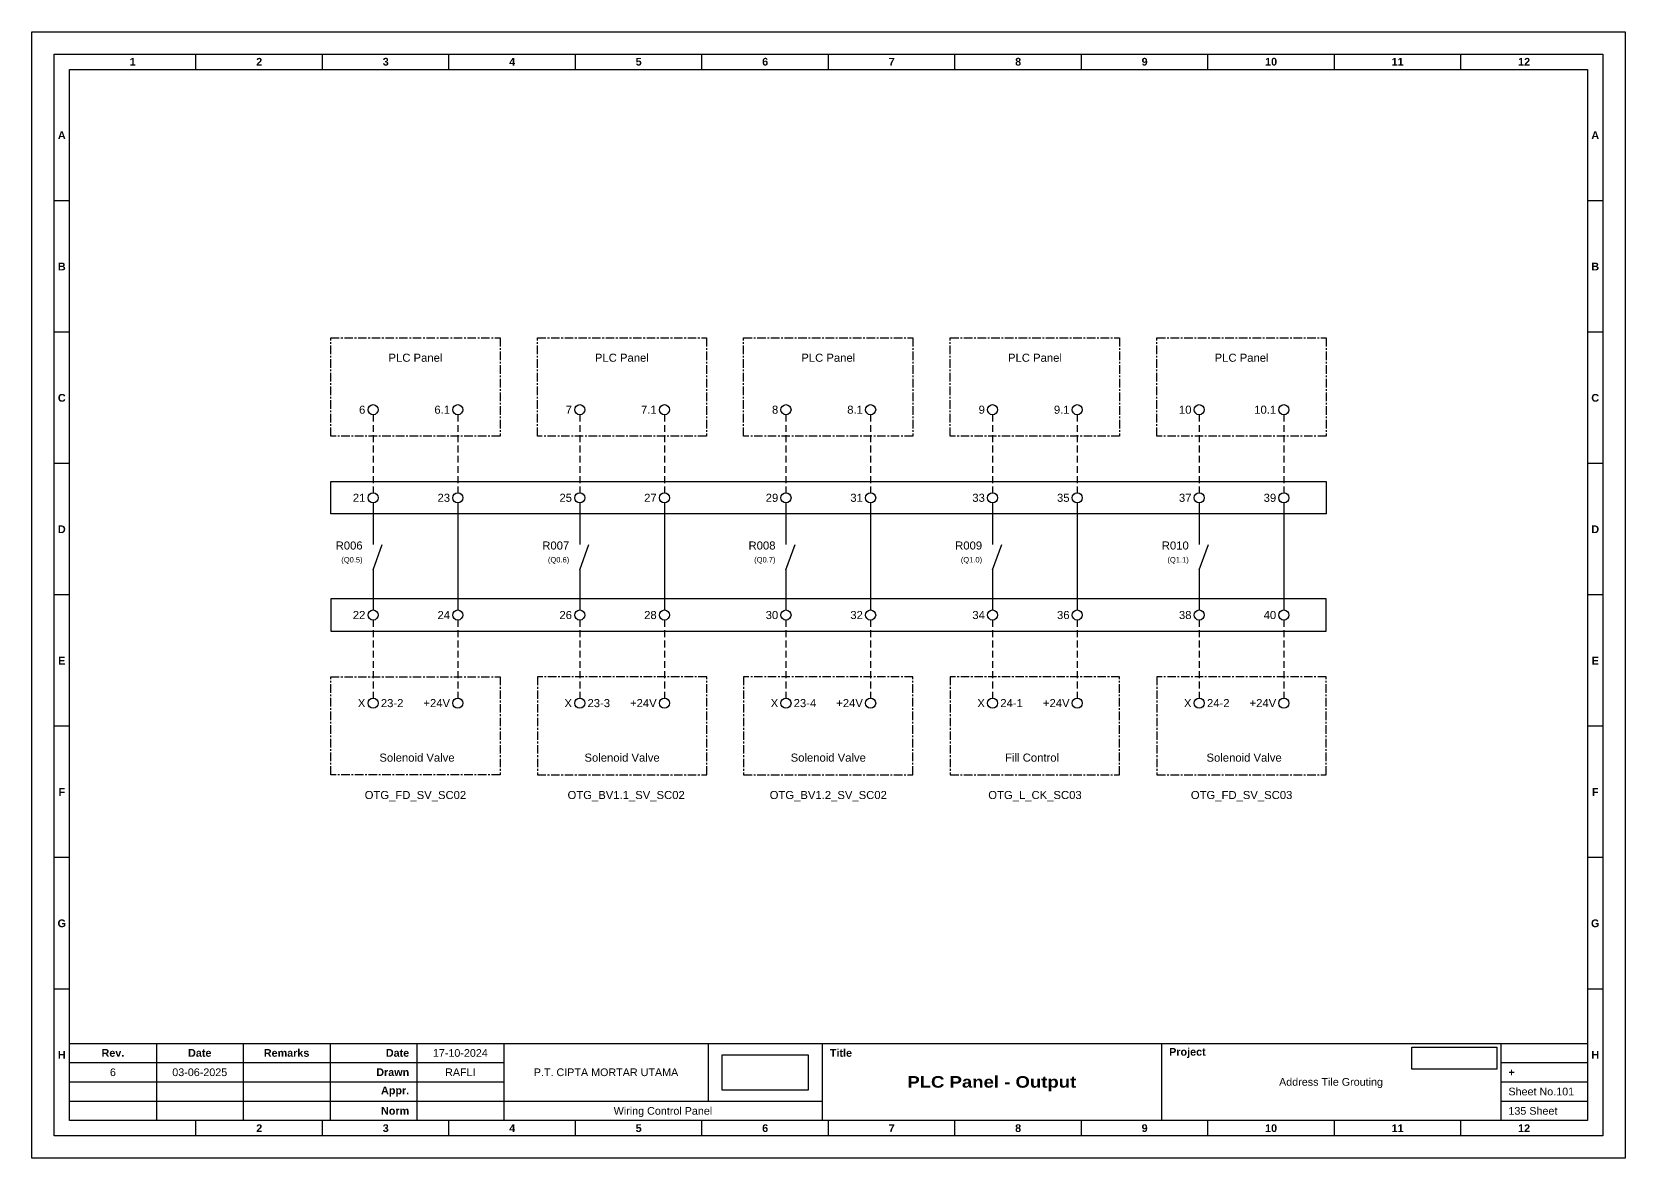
# Model space of a CAD drawing. Header units: millimetres. Extents: x 7759 to 13246, y 5489 to 6217.
# Drawn here: x 8104.8 to 8400.9, y 6007.2 to 6216.5 of the extents above; entities that cross this region are included whole.
import ezdxf
from ezdxf.enums import TextEntityAlignment as Align

# ---------------------------------------------------------------- set-up
doc = ezdxf.new("R2010")
doc.units = ezdxf.units.MM
doc.linetypes.add('CENTER', pattern=[50.8, 31.75, -6.35, 6.35, -6.35])
doc.linetypes.add('HIDDEN', pattern=[9.525, 6.35, -3.175])
doc.styles.add('Bold', font='ariblk.ttf', dxfattribs={"height": 25.4})
doc.styles.get("Standard").update_dxf_attribs({"font": 'arial.ttf'})
picture_1 = doc.add_image_def('image1.png', size_in_pixel=(2048, 847))
picture_2 = doc.add_image_def('image2.png', size_in_pixel=(2092, 542))

# ---------------------------------------------------------------- blocks, each defined once
blk = doc.blocks.new('KOP MU PROJECT')
at = {"color": 6, "ltscale": 50}
for p, q in [((27.74, 184.05), (27.74, 186.66)), ((49.13, 184.05), (49.13, 186.66)), ((70.51, 184.05), (70.51, 186.66)), ((91.89, 184.05), (91.89, 186.66)), ((113.27, 184.05), (113.27, 186.66)), ((134.66, 184.05), (134.66, 186.66)), ((156.04, 184.05), (156.04, 186.66)), ((177.42, 184.05), (177.42, 186.66)), ((198.8, 184.05), (198.8, 186.66)), ((220.19, 184.05), (220.19, 186.66)), ((241.57, 184.05), (241.57, 186.66)), ((6.36, 161.84), (3.75, 161.84)), ((265.59, 161.84), (262.98, 161.84)), ((6.36, 139.63), (3.75, 139.63)), ((265.59, 139.63), (262.98, 139.63)), ((6.36, 117.42), (3.75, 117.42)), ((265.59, 117.42), (262.98, 117.42)), ((6.36, 95.22), (3.75, 95.22)), ((265.59, 95.22), (262.98, 95.22)), ((6.36, 73.01), (3.75, 73.01)), ((265.59, 73.01), (262.98, 73.01)), ((6.36, 50.8), (3.75, 50.8)), ((265.59, 50.8), (262.98, 50.8)), ((6.36, 28.59), (3.75, 28.59)), ((265.59, 28.59), (262.98, 28.59)), ((27.74, 3.75), (27.74, 6.36)), ((49.13, 3.75), (49.13, 6.36)), ((70.51, 3.75), (70.51, 6.36)), ((91.89, 3.75), (91.89, 6.36)), ((113.27, 3.75), (113.27, 6.36)), ((134.66, 3.75), (134.66, 6.36)), ((156.04, 3.75), (156.04, 6.36)), ((177.42, 3.75), (177.42, 6.36)), ((198.8, 3.75), (198.8, 6.36)), ((220.19, 3.75), (220.19, 6.36)), ((241.57, 3.75), (241.57, 6.36))]:
    blk.add_line(p, q, dxfattribs=at)
at = {"ltscale": 50}
for p, q in [((6.36, 19.41), (262.98, 19.41)), ((21.04, 19.41), (21.04, 6.36)), ((35.72, 19.41), (35.72, 6.36)), ((50.41, 19.41), (50.41, 6.36)), ((65.09, 19.41), (65.09, 6.36)), ((79.77, 19.41), (79.77, 6.36)), ((114.35, 19.41), (114.35, 9.62)), ((133.6, 19.41), (133.6, 6.36)), ((190.95, 19.41), (190.95, 6.36)), ((248.3, 19.41), (248.3, 6.36)), ((6.36, 16.15), (79.77, 16.15)), ((248.3, 16.15), (262.98, 16.15)), ((6.36, 12.89), (79.77, 12.89)), ((248.3, 12.89), (262.98, 12.89)), ((6.36, 9.62), (133.6, 9.62)), ((248.3, 9.62), (262.98, 9.62))]:
    blk.add_line(p, q, dxfattribs=at)
at = {"color": 1, "ltscale": 50}
blk.add_lwpolyline([(269.34, 0), (0, 0), (0, 190.41), (269.34, 190.41)], close=True, dxfattribs=at)
at = {"color": 6, "ltscale": 50}
for points in [[(265.59, 3.75), (3.75, 3.75), (3.75, 186.66), (265.59, 186.66)], [(262.98, 6.36), (6.36, 6.36), (6.36, 184.05), (262.98, 184.05)]]:
    blk.add_lwpolyline(points, close=True, dxfattribs=at)
at = {"ltscale": 50, "char_height": 1.305, "attachment_point": 4}
for s, width, heights, insert in [('\\pxqc;{\\fArial|b1|i0|c0|p34;1}', 21.3825, [2.51], (6.36, 185.36)), ('\\pxqc;{\\fArial|b1|i0|c0|p34;2}', 21.3825, [2.51], (27.74, 185.36)), ('\\pxqc;{\\fArial|b1|i0|c0|p34;3}', 21.3825, [2.51], (49.13, 185.36)), ('\\pxqc;{\\fArial|b1|i0|c0|p34;4}', 21.3825, [2.51], (70.51, 185.36)), ('\\pxqc;{\\fArial|b1|i0|c0|p34;5}', 21.3825, [2.51], (91.89, 185.36)), ('\\pxqc;{\\fArial|b1|i0|c0|p34;6}', 21.3825, [2.51], (113.27, 185.36)), ('\\pxqc;{\\fArial|b1|i0|c0|p34;7}', 21.3825, [2.51], (134.66, 185.36)), ('\\pxqc;{\\fArial|b1|i0|c0|p34;8}', 21.3825, [2.51], (156.04, 185.36)), ('\\pxqc;{\\fArial|b1|i0|c0|p34;9}', 21.3825, [2.51], (177.42, 185.36)), ('\\pxqc;{\\fArial|b1|i0|c0|p34;10}', 21.3825, [2.51], (198.8, 185.36)), ('\\pxqc;{\\fArial|b1|i0|c0|p34;11}', 21.3825, [2.51], (220.19, 185.36)), ('\\pxqc;{\\fArial|b1|i0|c0|p34;12}', 21.3825, [2.51], (241.57, 185.36)), ('\\pxqc;{\\fArial|b1|i0|c0|p34;A}', 2.61, [2.51], (3.75, 172.95)), ('\\pxqc;{\\fArial|b1|i0|c0|p34;A}', 2.61, [2.51], (262.98, 172.95)), ('\\pxqc;{\\fArial|b1|i0|c0|p34;B}', 2.61, [2.51], (3.75, 150.74)), ('\\pxqc;{\\fArial|b1|i0|c0|p34;B}', 2.61, [2.51], (262.98, 150.74)), ('\\pxqc;{\\fArial|b1|i0|c0|p34;C}', 2.61, [2.51], (3.75, 128.53)), ('\\pxqc;{\\fArial|b1|i0|c0|p34;C}', 2.61, [2.51], (262.98, 128.53)), ('\\pxqc;{\\fArial|b1|i0|c0|p34;D}', 2.61, [2.51], (3.75, 106.32)), ('\\pxqc;{\\fArial|b1|i0|c0|p34;D}', 2.61, [2.51], (262.98, 106.32)), ('\\pxqc;{\\fArial|b1|i0|c0|p34;E}', 2.61, [2.51], (3.75, 84.11)), ('\\pxqc;{\\fArial|b1|i0|c0|p34;E}', 2.61, [2.51], (262.98, 84.11)), ('\\pxqc;{\\fArial|b1|i0|c0|p34;F}', 2.61, [2.51], (3.75, 61.9)), ('\\pxqc;{\\fArial|b1|i0|c0|p34;F}', 2.61, [2.51], (262.98, 61.9)), ('\\pxqc;{\\fArial|b1|i0|c0|p34;G}', 2.61, [2.51], (3.75, 39.69)), ('\\pxqc;{\\fArial|b1|i0|c0|p34;G}', 2.61, [2.51], (262.98, 39.69)), ('\\pxqc;{\\fArial|b1|i0|c0|p34;H}', 2.61, [2.51], (3.75, 17.47)), ('\\pxqc;{\\fArial|b1|i0|c0|p34;Rev.}', 14.6811, [2.88], (6.36, 17.78)), ('\\pxqc;{\\fArial|b1|i0|c0|p34;Date}', 14.6811, [2.88], (21.04, 17.78)), ('\\pxqc;{\\fArial|b1|i0|c0|p34;Remarks}', 14.6811, [2.88], (35.72, 17.78)), ('\\pxqr;{\\fArial|b1|i0|c0|p34;Date}', 13.3761, [2.88], (50.41, 17.78)), ('\\pxql;{\\fArial|b1|i0|c0|p34;Title}', 50.2419, [2.88], (134.9, 17.78)), ('\\pxql;{\\fArial|b1|i0|c0|p34;Project}', 50.2419, [2.88], (192.25, 17.78)), ('\\pxqc;{\\fArial|b1|i0|c0|p34;H}', 2.61, [2.51], (262.98, 17.47)), ('\\pxqr;{\\fArial|b1|i0|c0|p34;Drawn}', 13.3761, [2.88], (50.41, 14.52)), ('\\pxql;{\\fArial|b1|i0|c0|p34;+}', 14.6811, [2.88], (249.61, 14.52)), ('\\pxqr;{\\fArial|b1|i0|c0|p34;Appr.}', 13.3761, [2.88], (50.41, 11.26)), ('\\pxqr;{\\fArial|b1|i0|c0|p34;Norm}', 13.3761, [2.88], (50.41, 7.99)), ('\\pxqc;{\\fArial|b1|i0|c0|p34;2}', 21.3825, [2.51], (27.74, 5.06)), ('\\pxqc;{\\fArial|b1|i0|c0|p34;3}', 21.3825, [2.51], (49.13, 5.06)), ('\\pxqc;{\\fArial|b1|i0|c0|p34;4}', 21.3825, [2.51], (70.51, 5.06)), ('\\pxqc;{\\fArial|b1|i0|c0|p34;5}', 21.3825, [2.51], (91.89, 5.06)), ('\\pxqc;{\\fArial|b1|i0|c0|p34;6}', 21.3825, [2.51], (113.27, 5.06)), ('\\pxqc;{\\fArial|b1|i0|c0|p34;7}', 21.3825, [2.51], (134.66, 5.06)), ('\\pxqc;{\\fArial|b1|i0|c0|p34;8}', 21.3825, [2.51], (156.04, 5.06)), ('\\pxqc;{\\fArial|b1|i0|c0|p34;9}', 21.3825, [2.51], (177.42, 5.06)), ('\\pxqc;{\\fArial|b1|i0|c0|p34;10}', 21.3825, [2.51], (198.8, 5.06)), ('\\pxqc;{\\fArial|b1|i0|c0|p34;11}', 21.3825, [2.51], (220.19, 5.06)), ('\\pxqc;{\\fArial|b1|i0|c0|p34;12}', 21.3825, [2.51], (241.57, 5.06))]:
    blk.add_mtext_dynamic_manual_height_columns(s, width=width, gutter_width=0.0326, heights=heights, dxfattribs=dict(at, insert=insert))
at = {"ltscale": 50}
for tag, p in [('DATECREATED', (72.43, 17.78)), ('REV', (13.7, 14.52)), ('REVDATE', (28.38, 14.52)), ('REMARKS', (43.06, 14.52)), ('DRAWN', (72.43, 14.52)), ('COMPANY', (97.06, 14.52)), ('PROJECT', (219.62, 12.89)), ('APPR', (72.43, 11.26)), ('NORM', (72.43, 7.99)), ('DRAWINGCATEGORY', (106.68, 7.99)), ('DESCRIPTION', (162.27, 10.03))]:
    blk.add_attdef(tag, text='', height=1.3, dxfattribs=at).set_placement(p, align=Align.MIDDLE_CENTER)
at = {"ltscale": 50, "style": 'Bold'}
blk.add_attdef('TITLE', text='', height=1.96, dxfattribs=at).set_placement((162.27, 12.89), align=Align.MIDDLE_CENTER)
at = {"ltscale": 50}
for tag, p in [('SHEETNUMBER', (249.61, 11.26)), ('TOTALSHEET', (249.61, 7.99))]:
    blk.add_attdef(tag, text='', height=1.3, dxfattribs=at).set_placement(p, align=Align.MIDDLE_LEFT)
image = blk.add_image(picture_1, insert=(116.72, 11.48), size_in_units=(14.5, 6), dxfattribs=at)
image.dxf.flags = 15
image = blk.add_image(picture_2, insert=(233.29, 15.04), size_in_units=(14.36, 3.72), dxfattribs=at)
image.dxf.flags = 15

msp = doc.modelspace()

# ---------------------------------------------------------------- linework, layer by layer
at = {"linetype": 'HIDDEN', "ltscale": 0.2}
for p, q in [((8168.21, 6145.36), (8168.21, 6130.87)), ((8183.94, 6145.36), (8183.94, 6130.87)), ((8206.61, 6145.36), (8206.61, 6130.87)), ((8222.35, 6145.36), (8222.35, 6130.87)), ((8244.94, 6145.36), (8244.94, 6130.87)), ((8260.67, 6145.36), (8260.67, 6130.87)), ((8283.34, 6145.36), (8283.34, 6130.87)), ((8299.07, 6145.36), (8299.07, 6130.87)), ((8321.74, 6145.36), (8321.74, 6130.87)), ((8337.47, 6145.36), (8337.47, 6130.87)), ((8168.21, 6107.2), (8168.21, 6092.71)), ((8183.94, 6107.2), (8183.94, 6092.71)), ((8206.61, 6107.2), (8206.61, 6092.71)), ((8222.35, 6107.2), (8222.35, 6092.71)), ((8244.94, 6107.2), (8244.94, 6092.71)), ((8260.67, 6107.2), (8260.67, 6092.71)), ((8283.34, 6107.2), (8283.34, 6092.71)), ((8299.07, 6107.2), (8299.07, 6092.71)), ((8321.74, 6107.2), (8321.74, 6092.71)), ((8337.47, 6107.2), (8337.47, 6092.71))]:
    msp.add_line(p, q, dxfattribs=at)
at = {"ltscale": 0.2}
for p, q in [((8168.21, 6128.99), (8168.21, 6121.23)), ((8183.94, 6128.99), (8183.94, 6109.08)), ((8206.61, 6128.99), (8206.61, 6121.23)), ((8222.35, 6128.99), (8222.35, 6109.08)), ((8244.94, 6128.99), (8244.94, 6121.23)), ((8260.67, 6128.99), (8260.67, 6109.08)), ((8283.34, 6128.99), (8283.34, 6121.23)), ((8299.07, 6128.99), (8299.07, 6109.08)), ((8321.74, 6128.99), (8321.74, 6121.23)), ((8337.47, 6128.99), (8337.47, 6109.08)), ((8168.21, 6116.53), (8169.92, 6121.23)), ((8206.61, 6116.53), (8208.32, 6121.23)), ((8244.94, 6116.53), (8246.65, 6121.23)), ((8283.34, 6116.53), (8285.05, 6121.23)), ((8321.74, 6116.53), (8323.45, 6121.23)), ((8168.21, 6116.53), (8168.21, 6109.08)), ((8206.61, 6116.53), (8206.61, 6109.08)), ((8244.94, 6116.53), (8244.94, 6109.08)), ((8283.34, 6116.53), (8283.34, 6109.08)), ((8321.74, 6116.53), (8321.74, 6109.08))]:
    msp.add_line(p, q, dxfattribs=at)
at = {"linetype": 'CENTER', "ltscale": 0.05}
for points in [[(8160.34, 6159.63), (8191.81, 6159.63), (8191.81, 6141.4), (8160.34, 6141.4)], [(8198.74, 6159.63), (8230.14, 6159.63), (8230.14, 6141.4), (8198.74, 6141.4)], [(8237.07, 6159.63), (8268.54, 6159.63), (8268.54, 6141.4), (8237.07, 6141.4)], [(8275.47, 6159.63), (8306.94, 6159.63), (8306.94, 6141.4), (8275.47, 6141.4)], [(8313.87, 6159.63), (8345.34, 6159.63), (8345.34, 6141.4), (8313.87, 6141.4)], [(8160.34, 6096.67), (8191.81, 6096.67), (8191.81, 6078.44), (8160.34, 6078.44)], [(8198.74, 6078.44), (8230.21, 6078.44), (8230.21, 6096.67), (8198.74, 6096.67)], [(8237.07, 6078.44), (8268.54, 6078.44), (8268.54, 6096.67), (8237.07, 6096.67)], [(8275.47, 6078.44), (8306.94, 6078.44), (8306.94, 6096.67), (8275.47, 6096.67)], [(8313.87, 6078.44), (8345.34, 6078.44), (8345.34, 6096.67), (8313.87, 6096.67)]]:
    msp.add_lwpolyline(points, close=True, dxfattribs=at)
at = {"ltscale": 0.05}
for points in [[(8160.34, 6132.93), (8345.34, 6132.93), (8345.34, 6126.92), (8160.34, 6126.92)], [(8160.34, 6105.13), (8345.34, 6105.13), (8345.34, 6111.14), (8160.34, 6111.14)]]:
    msp.add_lwpolyline(points, close=True, dxfattribs=at)
for centre in [(8168.21, 6146.3), (8183.94, 6146.3), (8206.61, 6146.3), (8222.35, 6146.3), (8244.94, 6146.3), (8260.67, 6146.3), (8283.34, 6146.3), (8299.07, 6146.3), (8321.74, 6146.3), (8337.47, 6146.3), (8168.21, 6129.93), (8183.94, 6129.93), (8206.61, 6129.93), (8222.35, 6129.93), (8244.94, 6129.93), (8260.67, 6129.93), (8283.34, 6129.93), (8299.07, 6129.93), (8321.74, 6129.93), (8337.47, 6129.93), (8168.21, 6108.14), (8183.94, 6108.14), (8206.61, 6108.14), (8222.35, 6108.14), (8244.94, 6108.14), (8260.67, 6108.14), (8283.34, 6108.14), (8299.07, 6108.14), (8321.74, 6108.14), (8337.47, 6108.14), (8168.21, 6091.77), (8183.94, 6091.77), (8206.61, 6091.77), (8222.35, 6091.77), (8244.94, 6091.77), (8260.67, 6091.77), (8283.34, 6091.77), (8299.07, 6091.77), (8321.74, 6091.77), (8337.47, 6091.77)]:
    msp.add_circle(centre, 0.938)

# ---------------------------------------------------------------- block references
at = {"xscale": 1.099296583304004, "yscale": 1.099296583304004, "zscale": 1.099296583304004}
msp.add_blockref('KOP MU PROJECT', (8104.8, 6007.2), dxfattribs=at).add_auto_attribs({'TITLE': 'PLC Panel - Output', 'PROJECT': 'Address Tile Grouting', 'COMPANY': 'P.T. CIPTA MORTAR UTAMA', 'DRAWINGCATEGORY': 'Wiring Control Panel', 'DRAWN': 'RAFLI', 'DATECREATED': '17-10-2024', 'REVDATE': '03-06-2025', 'REV': '6', 'SHEETNUMBER': 'Sheet No.101', 'TOTALSHEET': '135 Sheet'})

# ---------------------------------------------------------------- texts
for s, p in [('PLC Panel', (8176.08, 6156.71)), ('PLC Panel', (8214.44, 6156.71)), ('PLC Panel', (8252.8, 6156.71)), ('PLC Panel', (8291.21, 6156.71)), ('PLC Panel', (8329.61, 6156.71)), ('OTG_FD_SV_SC02', (8176.08, 6075.44)), ('OTG_BV1.1_SV_SC02', (8215.24, 6075.44)), ('OTG_BV1.2_SV_SC02', (8252.8, 6075.44)), ('OTG_L_CK_SC03', (8291.21, 6075.44)), ('OTG_FD_SV_SC03', (8329.61, 6075.44))]:
    msp.add_text(s, height=1.5).set_placement(p, align=Align.TOP_CENTER)
for s, height, p in [('6', 1.5, (8166.77, 6146.3)), ('6.1', 1.5, (8182.51, 6146.3)), ('7', 1.5, (8205.17, 6146.3)), ('7.1', 1.5, (8220.91, 6146.3)), ('8', 1.5, (8243.5, 6146.3)), ('8.1', 1.5, (8259.23, 6146.3)), ('9', 1.5, (8281.9, 6146.3)), ('9.1', 1.5, (8297.64, 6146.3)), ('10', 1.5, (8320.3, 6146.3)), ('10.1', 1.5, (8336.04, 6146.3)), ('21', 1.5, (8166.77, 6129.93)), ('23', 1.5, (8182.51, 6129.93)), ('25', 1.5, (8205.17, 6129.93)), ('27', 1.5, (8220.91, 6129.93)), ('29', 1.5, (8243.5, 6129.93)), ('31', 1.5, (8259.23, 6129.93)), ('33', 1.5, (8281.9, 6129.93)), ('35', 1.5, (8297.64, 6129.93)), ('37', 1.5, (8320.3, 6129.93)), ('39', 1.5, (8336.04, 6129.93)), ('R006', 1.5, (8166.26, 6121.06)), ('R007', 1.5, (8204.66, 6121.06)), ('R008', 1.5, (8242.99, 6121.06)), ('R009', 1.5, (8281.39, 6121.06)), ('R010', 1.5, (8319.79, 6121.06)), ('(Q0.5)', 1, (8166.26, 6118.41)), ('(Q0.6)', 1, (8204.66, 6118.41)), ('(Q0.7)', 1, (8242.99, 6118.41)), ('(Q1.0)', 1, (8281.39, 6118.41)), ('(Q1.1)', 1, (8319.79, 6118.41)), ('22', 1.5, (8166.77, 6108.14)), ('24', 1.5, (8182.51, 6108.14)), ('26', 1.5, (8205.17, 6108.14)), ('28', 1.5, (8220.91, 6108.14)), ('30', 1.5, (8243.5, 6108.14)), ('32', 1.5, (8259.23, 6108.14)), ('34', 1.5, (8281.9, 6108.14)), ('36', 1.5, (8297.64, 6108.14)), ('38', 1.5, (8320.3, 6108.14)), ('40', 1.5, (8336.04, 6108.14)), ('X', 1.5, (8166.77, 6091.77)), ('+24V', 1.5, (8182.51, 6091.77)), ('X', 1.5, (8205.17, 6091.77)), ('+24V', 1.5, (8220.91, 6091.77)), ('X', 1.5, (8243.5, 6091.77)), ('+24V', 1.5, (8259.23, 6091.77)), ('X', 1.5, (8281.9, 6091.77)), ('+24V', 1.5, (8297.64, 6091.77)), ('X', 1.5, (8320.3, 6091.77)), ('+24V', 1.5, (8336.04, 6091.77))]:
    msp.add_text(s, height=height).set_placement(p, align=Align.MIDDLE_RIGHT)
for s, p in [('23-2', (8169.65, 6091.77)), ('23-3', (8208.05, 6091.77)), ('23-4', (8246.37, 6091.77)), ('24-1', (8284.77, 6091.77)), ('24-2', (8323.18, 6091.77))]:
    msp.add_text(s, height=1.5).set_placement(p, align=Align.MIDDLE_LEFT)
for s, p in [('Solenoid Valve', (8176.37, 6080.44)), ('Solenoid Valve', (8214.48, 6080.44)), ('Solenoid Valve', (8252.8, 6080.44)), ('Fill Control', (8290.68, 6080.44)), ('Solenoid Valve', (8330.08, 6080.44))]:
    msp.add_text(s, height=1.5).set_placement(p, align=Align.BOTTOM_CENTER)

doc.saveas('drawing.dxf')
